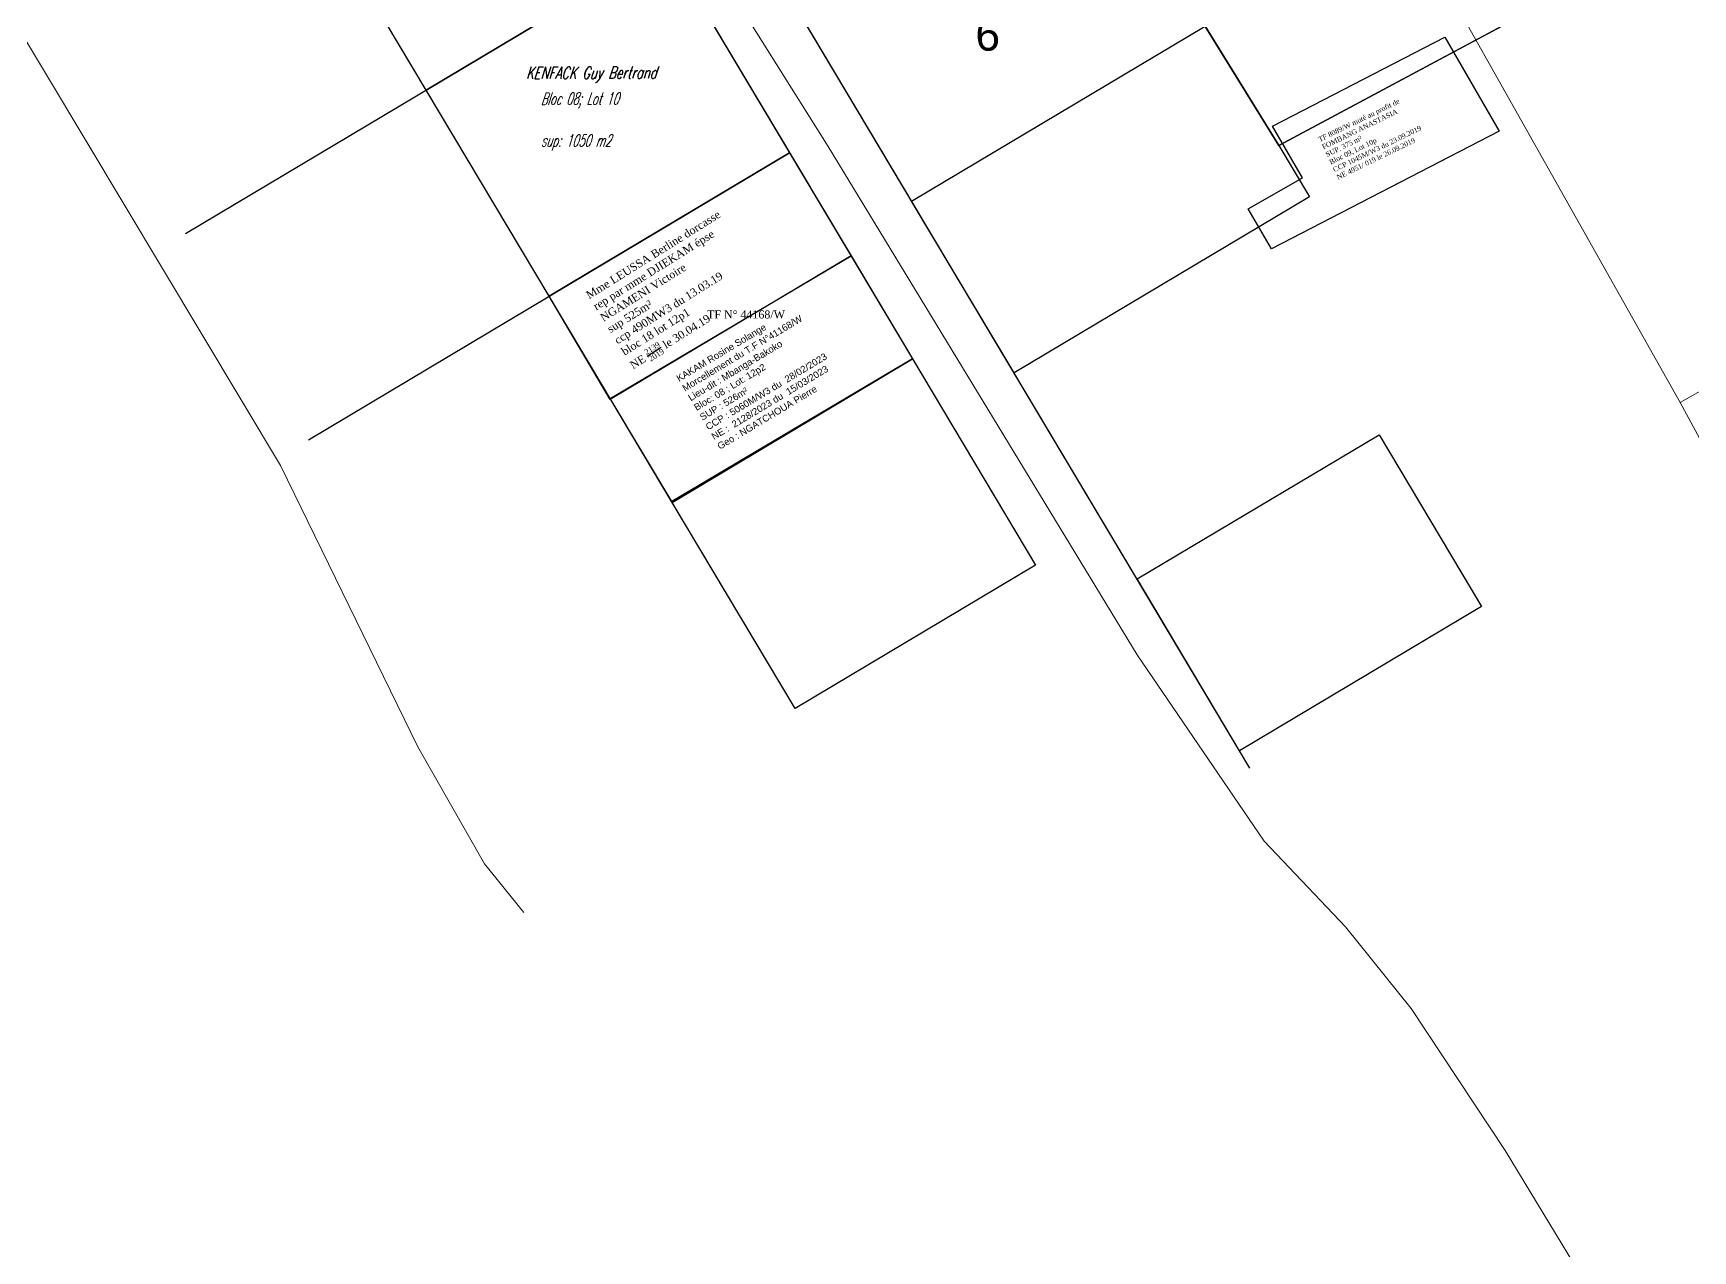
# Model space of a CAD drawing. Header units: millimetres. Extents: x 587399 to 927168, y 438565 to 1444955.
# Drawn here: x 589084.6 to 589292, y 443179.5 to 443331.6 of the extents above; entities that cross this region are included whole.
import ezdxf
from ezdxf.enums import TextEntityAlignment as Align

# ---------------------------------------------------------------- set-up
doc = ezdxf.new("R2010")
doc.units = ezdxf.units.MM
doc.header["$LTSCALE"] = 2
for name, color, linetype in [('Collectivité', 3, 'Continuous'), ('DOSENCOURS', 150, 'Continuous'), ('end maj 26 02 2021', 7, 'Continuous')]:
    doc.layers.add(name, color=color, linetype=linetype)
doc.layers.add('MAJ APRES LE 13.01.2023', color=222, linetype='Continuous', lineweight=30)
doc.layers.add('Roads_others', color=24, linetype='Continuous', lineweight=9)
doc.styles.add('Arial 3.0', font='arial.ttf', dxfattribs={"width": 0.99, "height": 1.5})
doc.styles.add('FONT1', font='romanc.shx', dxfattribs={"width": 0.7, "oblique": 18, "height": 3})
doc.styles.get("Standard").update_dxf_attribs({"font": 'arial.ttf'})
doc.styles.add('Times 1.0', font='times.ttf', dxfattribs={"width": 0.99, "height": 1})

msp = doc.modelspace()

# ---------------------------------------------------------------- linework, layer by layer
at = {"flags": 128}
msp.add_lwpolyline([(589252.783, 443281.459), (589265.591, 443259.989), (589235.362, 443241.955), (589222.554, 443263.425)], close=True, dxfattribs=at)
at = {"layer": 'Collectivité', "elevation": -1.484, "flags": 128}
msp.add_lwpolyline([(589071.803, 442839.101), (589002.702, 442976.615), (588952.057, 443077.652), (588915.855, 443149.876), (588841.352, 443298.58), (588879.924, 443319.341), (588957.426, 443367.463), (589031.177, 443410.868), (589140.679, 443478.727), (589240.268, 443317.595), (589485.232, 443448.744), (589597.324, 443411.426), (589585.118, 443342.352), (589508.548, 442909.001)], dxfattribs=at)
at = {"layer": 'DOSENCOURS', "ltscale": 0.0014, "flags": 128}
for points in [[(589359.23, 443381.285), (589240.269, 443317.595), (589140.68, 443478.727), (589158.518, 443489.698), (589165.407, 443488.065), (589248.478, 443353.751), (589346.014, 443405.97)], [(589148.387, 443368.226), (589163.757, 443342.463), (589133.7, 443324.531), (589118.33, 443350.295)], [(589163.757, 443342.463), (589179.127, 443316.699), (589149.07, 443298.768), (589133.7, 443324.531)], [(589179.127, 443316.699), (589194.497, 443290.935), (589164.439, 443273.004), (589149.07, 443298.767)], [(589194.497, 443290.936), (589209.867, 443265.173), (589179.809, 443247.241), (589164.44, 443273.004)]]:
    msp.add_lwpolyline(points, close=True, dxfattribs=at)
at = {"layer": 'end maj 26 02 2021', "color": 7}
for p, q in [((589146.434, 443469.418), (589240.269, 443317.595)), ((589106.786, 443437.961), (589181.689, 443312.405)), ((589103.643, 443306.6), (589163.758, 443342.463)), ((589119.013, 443280.836), (589179.128, 443316.699))]:
    msp.add_line(p, q, dxfattribs=at)
at = {"layer": 'end maj 26 02 2021', "color": 150}
for p, q in [((589236.649, 443239.799), (589115.404, 443443.033)), ((589194.376, 443310.658), (589231.038, 443332.53))]:
    msp.add_line(p, q, dxfattribs=at)
at = {"layer": 'end maj 26 02 2021', "color": 7, "flags": 128}
msp.add_lwpolyline([(589236.649, 443239.799), (589115.404, 443443.033)], dxfattribs=at)
at = {"layer": 'end maj 26 02 2021', "linetype": 'ByBlock', "ltscale": 0.0014, "flags": 128}
for points in [[(589148.387, 443368.226), (589163.757, 443342.463), (589133.7, 443324.531), (589118.33, 443350.295)], [(589163.758, 443342.463), (589179.128, 443316.699), (589149.07, 443298.768), (589133.7, 443324.531)], [(589231.039, 443332.53), (589240.269, 443317.595), (589244.083, 443311.202), (589207.184, 443289.189), (589194.376, 443310.658)], [(589179.128, 443316.699), (589194.498, 443290.935), (589164.44, 443273.004), (589149.07, 443298.767)]]:
    msp.add_lwpolyline(points, close=True, dxfattribs=at)
at = {"layer": 'end maj 26 02 2021', "color": 7, "ltscale": 0.0014, "flags": 128}
msp.add_lwpolyline([(589148.387, 443368.226), (589163.757, 443342.463), (589133.7, 443324.531), (589118.33, 443350.295)], close=True, dxfattribs=at)
at = {"layer": 'end maj 26 02 2021', "color": 150, "ltscale": 0.0014, "flags": 128}
for points in [[(589148.387, 443368.226), (589163.757, 443342.463), (589133.7, 443324.531), (589118.33, 443350.295)], [(589163.758, 443342.463), (589179.128, 443316.699), (589149.07, 443298.768), (589133.7, 443324.531)], [(589179.128, 443316.699), (589194.498, 443290.935), (589164.44, 443273.004), (589149.07, 443298.767)]]:
    msp.add_lwpolyline(points, close=True, dxfattribs=at)
at = {"layer": 'end maj 26 02 2021', "color": 3, "lineweight": -3, "flags": 128}
msp.add_lwpolyline([(589260.99, 443331.14), (589267.79, 443319.39), (589239.33, 443304.67), (589236.45, 443309.67), (589243.21, 443313.57), (589239.49, 443320.02)], close=True, dxfattribs=at)
msp.add_lwpolyline([(589260.99, 443331.14), (589267.79, 443319.39), (589239.33, 443304.67), (589236.45, 443309.67), (589243.21, 443313.57), (589239.49, 443320.02)], close=True, dxfattribs=at)
msp.add_lwpolyline([(589260.99, 443331.14), (589267.79, 443319.39), (589239.33, 443304.67), (589236.45, 443309.67), (589243.21, 443313.57), (589239.49, 443320.02)], close=True, dxfattribs=at)
msp.add_lwpolyline([(589260.99, 443331.14), (589267.79, 443319.39), (589239.33, 443304.67), (589236.45, 443309.67), (589243.21, 443313.57), (589239.49, 443320.02)], close=True, dxfattribs=at)
at = {"layer": 'end maj 26 02 2021', "color": 150, "linetype": 'ByBlock', "lineweight": -3, "ltscale": 0.0014, "flags": 128}
msp.add_lwpolyline([(589179.128, 443316.699), (589186.813, 443303.818), (589156.717, 443285.863), (589149.073, 443298.763)], close=True, dxfattribs=at)
at = {"layer": 'MAJ APRES LE 13.01.2023', "color": 232, "lineweight": 30, "flags": 128}
msp.add_lwpolyline([(589186.81, 443303.82), (589194.5, 443290.94), (589164.39, 443273.09), (589156.7, 443285.97)], close=True, dxfattribs=at)
at = {"layer": 'Roads_others'}
for points in [[(589168.444, 443490.497), (589214.524, 443414.52), (589249.571, 443358.065), (589290.429, 443285.487), (589309.225, 443250.75)], [(589362.826, 442999.011), (589356.827, 443014.89), (589351.383, 443030.66), (589345.397, 443044.13), (589331.873, 443069.431), (589320.26, 443092.745), (589313.85, 443108.37), (589297.758, 443137.251), (589283.507, 443167.361), (589268.551, 443192.01), (589256.799, 443209.741), (589248.596, 443219.936), (589238.439, 443230.682), (589222.574, 443253.959), (589183.945, 443317.474), (589133.254, 443398.179), (589105.363, 443448.284)], [(589035.719, 443407.247), (589081.206, 443334.829), (589115.499, 443277.621), (589132.652, 443242.44), (589141.004, 443227.812), (589145.928, 443221.748)], [(589290.429, 443285.487), (589323.172, 443304.002), (589362.149, 443327.267)]]:
    msp.add_lwpolyline(points, dxfattribs=at)

# ---------------------------------------------------------------- texts
at = {"color": 7, "linetype": 'ByBlock', "style": 'FONT1', "oblique": 18, "width": 0.6}
for s, p in [('Bloc 08; Lot 10', (589148.049, 443322.249)), ('sup: 1050 m2', (589148.059, 443317.008))]:
    msp.add_text(s, height=1.5, rotation=0.10485, dxfattribs=at).set_placement(p, align=Align.BOTTOM_LEFT)
at = {"color": 7, "linetype": 'ByBlock', "insert": (589146.172, 443327.433), "char_height": 1.5, "width": 43.2465, "attachment_point": 1, "rotation": 0.10485, "style": 'FONT1'}
msp.add_mtext('KENFACK Guy Bertrand', dxfattribs=at)
at = {"layer": 'end maj 26 02 2021', "color": 7, "style": 'Arial 3.0', "width": 0.99}
msp.add_text('6', height=4, rotation=0.10494, dxfattribs=at).set_placement((589203.881, 443331.455), align=Align.MIDDLE)
at = {"layer": 'end maj 26 02 2021', "color": 7, "linetype": 'ByBlock', "style": 'FONT1', "oblique": 18, "width": 0.6}
for s, p in [('Bloc 08; Lot 10', (589148.05, 443322.249)), ('sup: 1050 m2', (589148.059, 443317.008))]:
    msp.add_text(s, height=1.5, rotation=0.10494, dxfattribs=at).set_placement(p, align=Align.BOTTOM_LEFT)
at = {"layer": 'end maj 26 02 2021', "color": 7, "linetype": 'ByBlock', "insert": (589146.173, 443327.433), "char_height": 1.5, "width": 43.2465, "attachment_point": 1, "rotation": 0.10494, "style": 'FONT1'}
msp.add_mtext('KENFACK Guy Bertrand', dxfattribs=at)
at = {"layer": 'end maj 26 02 2021', "color": 150, "linetype": 'ByBlock', "lineweight": -3, "ltscale": 0.0014, "attachment_point": 1, "style": 'Times 1.0'}
for s, insert, char_height, width, rotation in [('{\\C1;TF 8089/W muté au profit de\\P\\C256;FOMBANG ANASTASIA\\PSUP. 375 m²\\PBloc 09, Lot 10p\\PCCP 1045M/W3 du 23.09.2019\\PNE 4951/ 019 le 26.09.2019}', (589245.102, 443318.596), 0.62989, 24.3358, 25.93602), ('{\\C1;TF 8089/W muté au profit de\\P\\C256;FOMBANG ANASTASIA\\PSUP. 375 m²\\PBloc 09, Lot 10p\\PCCP 1045M/W3 du 23.09.2019\\PNE 4951/ 019 le 26.09.2019}', (589245.102, 443318.596), 0.62989, 24.3358, 25.93602), ('{\\C1;TF 8089/W muté au profit de\\P\\C256;FOMBANG ANASTASIA\\PSUP. 375 m²\\PBloc 09, Lot 10p\\PCCP 1045M/W3 du 23.09.2019\\PNE 4951/ 019 le 26.09.2019}', (589245.102, 443318.596), 0.62989, 24.3358, 25.93602), ('{\\C1;TF 8089/W muté au profit de\\P\\C256;FOMBANG ANASTASIA\\PSUP. 375 m²\\PBloc 09, Lot 10p\\PCCP 1045M/W3 du 23.09.2019\\PNE 4951/ 019 le 26.09.2019}', (589245.102, 443318.596), 0.62989, 24.3358, 25.93602), ('\\A1;Mme LEUSSA Berline dorcasse rep par mme DJIEKAM épse NGAMENI Victoire\\Psup 525m²\\Pccp 490MW3 du 13.03.19\\Pbloc 18 lot 12p1\\PNE {\\H0.7x;\\S2139/2019;} le 30.04.19', (589153.555, 443299.225), 1, 20.17104, 32.02772), ('\\A1;Mme LEUSSA Berline dorcasse rep par mme DJIEKAM épse NGAMENI Victoire\\Psup 525m²\\Pccp 490MW3 du 13.03.19\\Pbloc 18 lot 12p1\\PNE {\\H0.7x;\\S2139/2019;} le 30.04.19', (589153.555, 443299.225), 1, 20.17104, 32.02772)]:
    msp.add_mtext(s, dxfattribs=dict(at, insert=insert, char_height=char_height, width=width, rotation=rotation))
at = {"layer": 'end maj 26 02 2021', "color": 150, "linetype": 'ByBlock', "lineweight": -3, "ltscale": 0.0014, "insert": (589168.811, 443296.982), "char_height": 1, "width": 9.6912, "attachment_point": 1, "style": 'Times 1.0'}
msp.add_mtext('{\\C1;TF N° 44168/W}', dxfattribs=at)
msp.add_mtext('{\\C1;TF N° 44168/W}', dxfattribs=at)
at = {"layer": 'MAJ APRES LE 13.01.2023', "color": 232, "lineweight": 30, "insert": (589164.872, 443288.77), "char_height": 0.84778, "width": 23.05177, "attachment_point": 1, "rotation": 31.05094}
msp.add_mtext('KAKAM Rosine Solange      \\PMorcellement du T.F N°41168/W       \\PLieu-dit : Mbanga-Bakoko\\PBloc: 08 ; Lot: 12p2   \\PSUP : 526m²\\PCCP : 5060M/W3 du  28/02/2023\\PNE :  2128/2023 du  15/03/2023\\PGeo : NGATCHOUA Pierre', dxfattribs=at)

doc.saveas('drawing.dxf')
